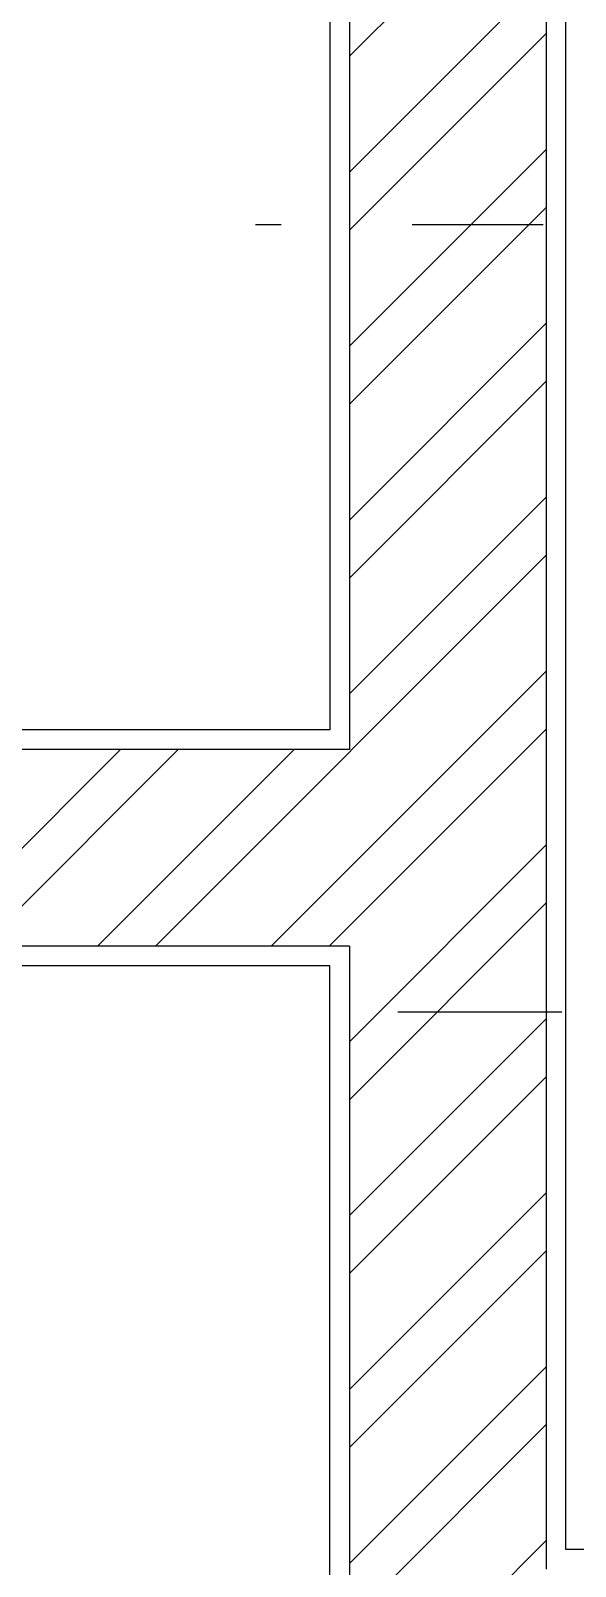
# Model space of a CAD drawing. Extents: x -1.8 to 45.6, y -22.6 to 61.5.
# Drawn here: x 38.725 to 39.141, y 16.427 to 17.598 of the extents above; entities that cross this region are included whole.
import ezdxf

# ---------------------------------------------------------------- set-up
doc = ezdxf.new("R2010")
doc.units = 0
doc.header["$MEASUREMENT"] = 0
doc.linetypes.add('CENTER', pattern=[2, 1.25, -0.25, 0.25, -0.25])
doc.linetypes.add('DASHDOTX2', pattern=[50.8, 25.4, -12.7, 0, -12.7])
for name, color, linetype in [('A-AXIS-SANITARY', 10, 'DASHDOTX2'), ('A-HATCH-WALL', 8, 'CONTINUOUS'), ('A-PLASTER', 8, 'CONTINUOUS'), ('A-SECT-TILE', 12, 'CONTINUOUS'), ('A-WALL', 4, 'CONTINUOUS')]:
    doc.layers.add(name, color=color, linetype=linetype)

msp = doc.modelspace()

# ---------------------------------------------------------------- linework, layer by layer
at = {"layer": 'A-AXIS-SANITARY', "linetype": 'CENTER', "ltscale": 0.1}
for p, q in [((39.76616, 17.45), (38.89676, 17.45)), ((39.76616, 17.45), (38.89676, 17.45)), ((39.00528, 16.85), (39.87468, 16.85)), ((39.00528, 16.85), (39.87468, 16.85))]:
    msp.add_line(p, q, dxfattribs=at)
at = {"layer": 'A-HATCH-WALL'}
for p, q in [((38.96837, 17.57839), (39.11837, 17.72839)), ((38.96837, 17.57839), (39.11837, 17.72839)), ((38.96837, 17.49), (39.11837, 17.64)), ((38.96837, 17.49), (39.11837, 17.64)), ((38.96837, 17.44581), (39.11837, 17.59581)), ((38.96837, 17.44581), (39.11837, 17.59581)), ((38.96837, 17.35742), (39.11837, 17.50742)), ((38.96837, 17.35742), (39.11837, 17.50742)), ((38.96837, 17.31322), (39.11837, 17.46322)), ((38.96837, 17.31322), (39.11837, 17.46322)), ((38.96837, 17.22483), (39.11837, 17.37483)), ((38.96837, 17.22483), (39.11837, 17.37483)), ((38.96837, 17.18064), (39.11837, 17.33064)), ((38.96837, 17.18064), (39.11837, 17.33064)), ((38.96837, 17.09225), (39.11837, 17.24225)), ((38.96837, 17.09225), (39.11837, 17.24225)), ((38.82031, 16.9), (39.11837, 17.19806)), ((38.82031, 16.9), (39.11837, 17.19806)), ((38.9087, 16.9), (39.11837, 17.10967)), ((38.9087, 16.9), (39.11837, 17.10967)), ((38.95289, 16.9), (39.11837, 17.06548)), ((38.95289, 16.9), (39.11837, 17.06548)), ((38.64353, 16.9), (38.79353, 17.05)), ((38.64353, 16.9), (38.79353, 17.05)), ((38.68773, 16.9), (38.83773, 17.05)), ((38.68773, 16.9), (38.83773, 17.05)), ((38.77612, 16.9), (38.92612, 17.05)), ((38.77612, 16.9), (38.92612, 17.05)), ((38.96837, 16.82709), (39.11837, 16.97709)), ((38.96837, 16.82709), (39.11837, 16.97709)), ((38.96837, 16.78289), (39.11837, 16.93289)), ((38.96837, 16.78289), (39.11837, 16.93289)), ((38.96837, 16.6945), (39.11837, 16.8445)), ((38.96837, 16.6945), (39.11837, 16.8445)), ((38.96837, 16.65031), (39.11837, 16.80031)), ((38.96837, 16.65031), (39.11837, 16.80031)), ((38.96837, 16.56192), (39.11837, 16.71192)), ((38.96837, 16.56192), (39.11837, 16.71192)), ((38.96837, 16.51773), (39.11837, 16.66773)), ((38.96837, 16.51773), (39.11837, 16.66773)), ((38.96837, 16.42934), (39.11837, 16.57934)), ((38.96837, 16.42934), (39.11837, 16.57934)), ((38.96837, 16.38515), (39.11837, 16.53515)), ((38.96837, 16.38515), (39.11837, 16.53515)), ((38.96837, 16.29676), (39.11837, 16.44676)), ((38.96837, 16.29676), (39.11837, 16.44676))]:
    msp.add_line(p, q, dxfattribs=at)
at = {"layer": 'A-PLASTER'}
for p, q in [((38.95337, 18.67), (38.95337, 17.065)), ((38.95337, 17.065), (37.57337, 17.065)), ((38.95337, 16.885), (37.57337, 16.885)), ((38.95337, 16.885), (37.57337, 16.885)), ((38.95337, 16.26), (38.95337, 16.885)), ((38.95337, 16.26), (38.95337, 16.885))]:
    msp.add_line(p, q, dxfattribs=at)
at = {"layer": 'A-SECT-TILE'}
for p, q in [((39.13337, 16.44), (39.13337, 18.285)), ((39.13337, 16.44), (39.13337, 18.285)), ((39.90837, 16.44), (39.13337, 16.44)), ((39.90837, 16.44), (39.13337, 16.44))]:
    msp.add_line(p, q, dxfattribs=at)
at = {"layer": 'A-WALL'}
for p, q in [((38.96837, 18.3), (38.96837, 17.05)), ((38.96837, 18.3), (38.96837, 17.05)), ((39.11837, 18.3), (39.11837, 16.425)), ((39.11837, 18.3), (39.11837, 16.425)), ((38.96837, 17.05), (37.55837, 17.05)), ((38.96837, 17.05), (37.55837, 17.05)), ((38.96837, 16.9), (37.55837, 16.9)), ((38.96837, 16.9), (37.55837, 16.9)), ((38.96837, 16.9), (38.96837, 16.275)), ((38.96837, 16.9), (38.96837, 16.275))]:
    msp.add_line(p, q, dxfattribs=at)

doc.saveas('drawing.dxf')
